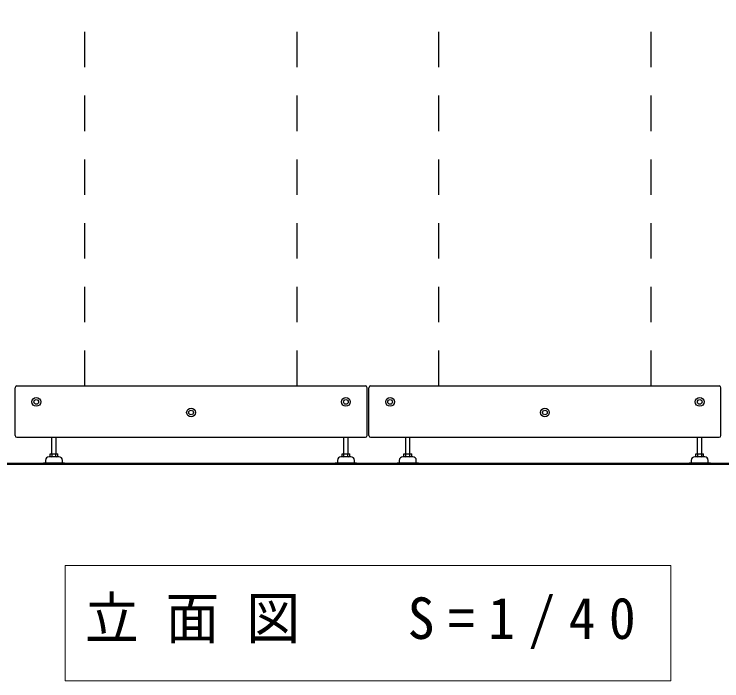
# Model space of a CAD drawing. Units: millimetres on the paper. Extents: x -385 to 0, y -594 to 267.
# Drawn here: x -327.9 to -277.9, y 26.7 to 73.8 of the extents above; entities that cross this region are included whole.
import ezdxf

# ---------------------------------------------------------------- set-up
doc = ezdxf.new("R2010")
doc.units = ezdxf.units.MM
doc.linetypes.add('USER1', pattern=[4.5, 2.5, -2])
doc.layers.add('1_40', color=7, linetype='Continuous', lineweight=25)
doc.styles.add('ＭＳ ゴシック', font='')
doc.styles.get('ＭＳ ゴシック').set_extended_font_data('MS Gothic')

msp = doc.modelspace()

# ---------------------------------------------------------------- linework, layer by layer
at = {"layer": '1_40', "color": 4, "linetype": 'USER1'}
for p, q in [((-322.944, 47.538), (-322.944, 73.788)), ((-307.944, 47.538), (-307.944, 73.788)), ((-297.944, 47.538), (-297.944, 73.788)), ((-282.944, 47.538), (-282.944, 73.788))]:
    msp.add_line(p, q, dxfattribs=at)
at = {"layer": '1_40', "color": 32}
for p, q in [((-327.756, 47.538), (-303.131, 47.538)), ((-302.756, 47.538), (-278.131, 47.538)), ((-327.881, 44.038), (-327.881, 47.413)), ((-303.006, 44.038), (-303.006, 47.413)), ((-302.881, 44.038), (-302.881, 47.413)), ((-278.006, 44.038), (-278.006, 47.413)), ((-327.756, 43.913), (-303.131, 43.913)), ((-302.756, 43.913), (-278.131, 43.913))]:
    msp.add_line(p, q, dxfattribs=at)
at = {"layer": '1_40', "color": 4}
for p, q in [((-325.281, 42.738), (-325.281, 43.913)), ((-324.981, 42.738), (-324.981, 43.913)), ((-304.656, 42.738), (-304.656, 43.913)), ((-304.356, 42.738), (-304.356, 43.913)), ((-300.281, 42.738), (-300.281, 43.913)), ((-299.981, 42.738), (-299.981, 43.913)), ((-279.656, 42.738), (-279.656, 43.913)), ((-279.356, 42.738), (-279.356, 43.913)), ((-324.781, 42.538), (-325.481, 42.538)), ((-325.405, 42.738), (-324.857, 42.738)), ((-325.405, 42.569), (-325.405, 42.738)), ((-325.405, 42.569), (-325.281, 42.538)), ((-325.281, 42.738), (-325.254, 42.738)), ((-325.268, 42.569), (-325.268, 42.738)), ((-324.981, 42.738), (-325.008, 42.738)), ((-324.994, 42.569), (-324.994, 42.738)), ((-324.981, 42.538), (-324.857, 42.569)), ((-324.857, 42.569), (-324.857, 42.738)), ((-304.156, 42.538), (-304.856, 42.538)), ((-304.78, 42.738), (-304.232, 42.738)), ((-304.78, 42.569), (-304.78, 42.738)), ((-304.78, 42.569), (-304.656, 42.538)), ((-304.656, 42.738), (-304.629, 42.738)), ((-304.643, 42.569), (-304.643, 42.738)), ((-304.356, 42.738), (-304.383, 42.738)), ((-304.369, 42.569), (-304.369, 42.738)), ((-304.356, 42.538), (-304.232, 42.569)), ((-304.232, 42.569), (-304.232, 42.738)), ((-299.781, 42.538), (-300.481, 42.538)), ((-300.405, 42.738), (-299.857, 42.738)), ((-300.405, 42.569), (-300.405, 42.738)), ((-300.405, 42.569), (-300.281, 42.538)), ((-300.281, 42.738), (-300.254, 42.738)), ((-300.268, 42.569), (-300.268, 42.738)), ((-299.981, 42.738), (-300.008, 42.738)), ((-299.994, 42.569), (-299.994, 42.738)), ((-299.981, 42.538), (-299.857, 42.569)), ((-299.857, 42.569), (-299.857, 42.738)), ((-279.156, 42.538), (-279.856, 42.538)), ((-279.78, 42.738), (-279.232, 42.738)), ((-279.78, 42.569), (-279.78, 42.738)), ((-279.78, 42.569), (-279.656, 42.538)), ((-279.656, 42.738), (-279.629, 42.738)), ((-279.643, 42.569), (-279.643, 42.738)), ((-279.356, 42.738), (-279.383, 42.738)), ((-279.369, 42.569), (-279.369, 42.738)), ((-279.356, 42.538), (-279.232, 42.569)), ((-279.232, 42.569), (-279.232, 42.738)), ((-324.381, 42.088), (-325.881, 42.088)), ((-325.881, 42.088), (-325.881, 42.038)), ((-324.381, 42.038), (-325.881, 42.038)), ((-325.731, 42.288), (-325.731, 42.088)), ((-324.531, 42.088), (-324.531, 42.288)), ((-324.381, 42.038), (-324.381, 42.088)), ((-303.756, 42.088), (-305.256, 42.088)), ((-305.256, 42.088), (-305.256, 42.038)), ((-303.756, 42.038), (-305.256, 42.038)), ((-305.106, 42.288), (-305.106, 42.088)), ((-303.906, 42.088), (-303.906, 42.288)), ((-303.756, 42.038), (-303.756, 42.088)), ((-299.381, 42.088), (-300.881, 42.088)), ((-300.881, 42.088), (-300.881, 42.038)), ((-299.381, 42.038), (-300.881, 42.038)), ((-300.731, 42.288), (-300.731, 42.088)), ((-299.531, 42.088), (-299.531, 42.288)), ((-299.381, 42.038), (-299.381, 42.088)), ((-278.756, 42.088), (-280.256, 42.088)), ((-280.256, 42.088), (-280.256, 42.038)), ((-278.756, 42.038), (-280.256, 42.038)), ((-280.106, 42.288), (-280.106, 42.088)), ((-278.906, 42.088), (-278.906, 42.288)), ((-278.756, 42.038), (-278.756, 42.088))]:
    msp.add_line(p, q, dxfattribs=at)
at = {"layer": '1_40', "lineweight": 50}
msp.add_line((-353.774, 42.038), (-220.819, 42.038), dxfattribs=at)
at = {"layer": '1_40', "lineweight": 13}
for p, q in [((-324.344, 34.854), (-324.344, 26.721)), ((-281.544, 34.854), (-324.344, 34.854)), ((-281.544, 26.721), (-281.544, 34.854)), ((-324.344, 26.721), (-281.544, 26.721))]:
    msp.add_line(p, q, dxfattribs=at)
at = {"layer": '1_40', "color": 4}
for points in [[(-325.405, 42.569), (-325.383, 42.564), (-325.36, 42.561), (-325.337, 42.559), (-325.314, 42.561), (-325.291, 42.564), (-325.268, 42.569)], [(-325.268, 42.569), (-325.209, 42.563), (-325.15, 42.56), (-325.089, 42.56), (-325.029, 42.565), (-324.994, 42.569)], [(-324.994, 42.569), (-324.971, 42.564), (-324.949, 42.561), (-324.926, 42.559), (-324.903, 42.561), (-324.88, 42.564), (-324.857, 42.569)], [(-304.78, 42.569), (-304.758, 42.564), (-304.735, 42.561), (-304.712, 42.559), (-304.689, 42.561), (-304.666, 42.564), (-304.643, 42.569)], [(-304.643, 42.569), (-304.584, 42.563), (-304.525, 42.56), (-304.464, 42.56), (-304.404, 42.565), (-304.369, 42.569)], [(-304.369, 42.569), (-304.346, 42.564), (-304.324, 42.561), (-304.301, 42.559), (-304.278, 42.561), (-304.255, 42.564), (-304.232, 42.569)], [(-300.405, 42.569), (-300.383, 42.564), (-300.36, 42.561), (-300.337, 42.559), (-300.314, 42.561), (-300.291, 42.564), (-300.268, 42.569)], [(-300.268, 42.569), (-300.209, 42.563), (-300.15, 42.56), (-300.089, 42.56), (-300.029, 42.565), (-299.994, 42.569)], [(-299.994, 42.569), (-299.971, 42.564), (-299.949, 42.561), (-299.926, 42.559), (-299.903, 42.561), (-299.88, 42.564), (-299.857, 42.569)], [(-279.78, 42.569), (-279.758, 42.564), (-279.735, 42.561), (-279.712, 42.559), (-279.689, 42.561), (-279.666, 42.564), (-279.643, 42.569)], [(-279.643, 42.569), (-279.584, 42.563), (-279.525, 42.56), (-279.464, 42.56), (-279.404, 42.565), (-279.369, 42.569)], [(-279.369, 42.569), (-279.346, 42.564), (-279.324, 42.561), (-279.301, 42.559), (-279.278, 42.561), (-279.255, 42.564), (-279.232, 42.569)]]:
    msp.add_lwpolyline(points, dxfattribs=at)
at = {"layer": '1_40', "color": 32}
for centre, radius in [((-326.381, 46.413), 0.312), ((-326.381, 46.413), 0.163), ((-304.506, 46.413), 0.312), ((-304.506, 46.413), 0.163), ((-301.381, 46.413), 0.312), ((-301.381, 46.413), 0.163), ((-279.506, 46.413), 0.312), ((-279.506, 46.413), 0.163), ((-315.444, 45.663), 0.312), ((-315.444, 45.663), 0.163), ((-290.444, 45.663), 0.312), ((-290.444, 45.663), 0.163)]:
    msp.add_circle(centre, radius, dxfattribs=at)
for centre, start, end in [((-327.756, 47.413), 90, 180), ((-303.131, 47.413), 0, 90), ((-302.756, 47.413), 90, 180), ((-278.131, 47.413), 0, 90), ((-327.756, 44.038), 180, 270), ((-303.131, 44.038), 270, 0), ((-302.756, 44.038), 180, 270), ((-278.131, 44.038), 270, 0)]:
    msp.add_arc(centre, 0.125, start, end, dxfattribs=at)
at = {"layer": '1_40', "color": 4}
for centre, start, end in [((-325.481, 42.288), 90, 180), ((-324.781, 42.288), 0, 90), ((-304.856, 42.288), 90, 180), ((-304.156, 42.288), 0, 90), ((-300.481, 42.288), 90, 180), ((-299.781, 42.288), 0, 90), ((-279.856, 42.288), 90, 180), ((-279.156, 42.288), 0, 90)]:
    msp.add_arc(centre, 0.25, start, end, dxfattribs=at)

# ---------------------------------------------------------------- texts
at = {"layer": '1_40', "insert": (-322.944, 30.788), "char_height": 2.933, "attachment_point": 4, "style": 'ＭＳ ゴシック'}
msp.add_mtext('\\T1.5;\\W0.95;立面図\u3000S=1/40', dxfattribs=at)

doc.saveas('drawing.dxf')
